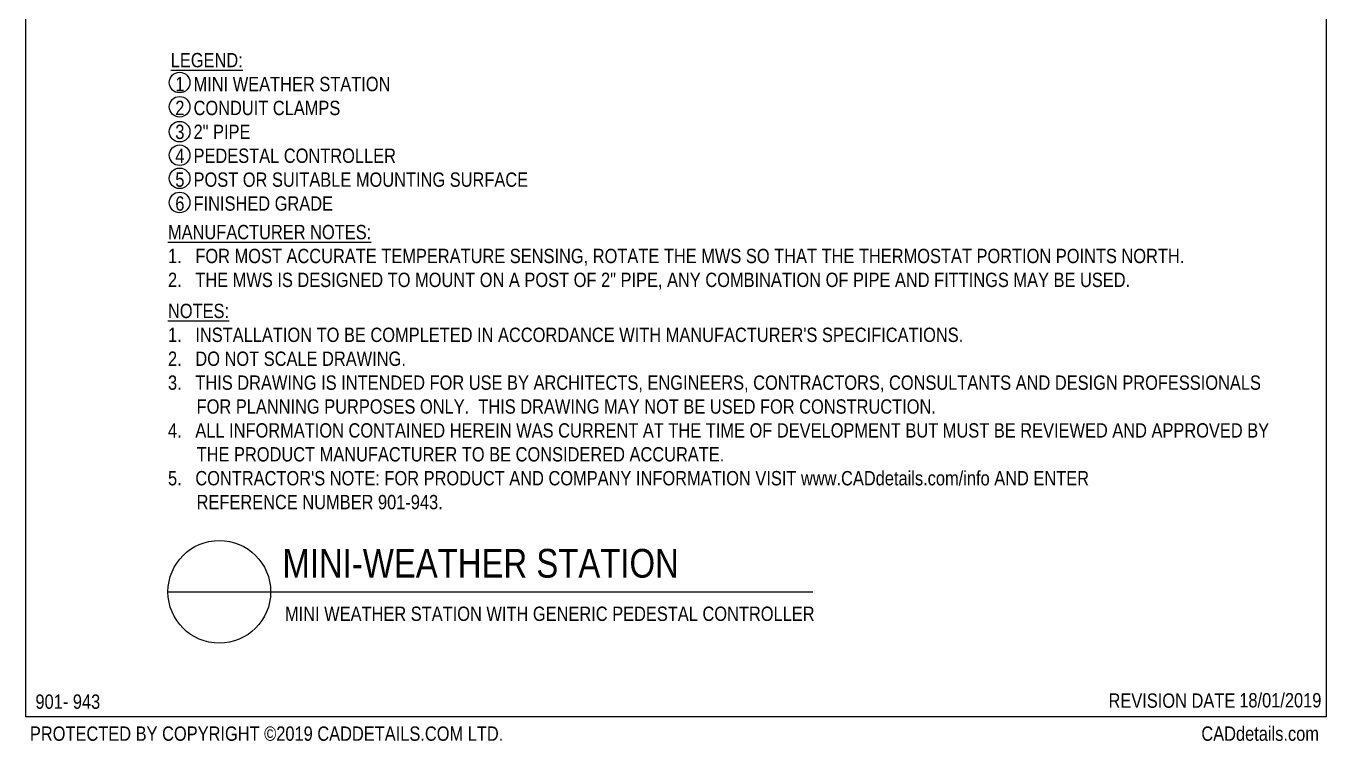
# Model space of a CAD drawing. Extents: x 0 to 216, y -4 to 280.
# Drawn here: x 0 to 216, y -4 to 114.7 of the extents above; entities that cross this region are included whole.
import ezdxf

# ---------------------------------------------------------------- set-up
doc = ezdxf.new("R2010")
doc.units = 0
doc.header["$LTSCALE"] = 10
doc.header["$MEASUREMENT"] = 0
doc.layers.get('0').update_dxf_attribs({"linetype": 'CONTINUOUS'})
for name, color, linetype in [('901-LOGO$0$CADdetails-7-FRAME', 7, 'CONTINUOUS'), ('901-LOGO$0$CADdetails-7-VERYFINE', 7, 'CONTINUOUS'), ('CADdetails-1-FINE', 1, 'CONTINUOUS'), ('CADdetails-2-FINELIGHT', 2, 'CONTINUOUS'), ('CADdetails-7-VERYFINE', 7, 'CONTINUOUS')]:
    doc.layers.add(name, color=color, linetype=linetype)
doc.styles.add('901-LOGO$0$CADdetails-DIMENSIONS', font='ARIALN.TTF', dxfattribs={"height": 2.38})
doc.styles.add('901-LOGO$0$CADdetails-NOTES', font='ARIALN.TTF', dxfattribs={"height": 2.38})
doc.styles.add('CADdetails-DETAILTITLE', font='ARIALN.TTF', dxfattribs={"height": 4.77})
doc.styles.add('CADdetails-NOTES', font='ARIALN.TTF', dxfattribs={"height": 2.38})

# ---------------------------------------------------------------- blocks, each defined once
blk = doc.blocks.new('901-LOGO')
at = {"layer": '901-LOGO$0$CADdetails-7-FRAME'}
blk.add_lwpolyline([(0, 280), (216, 280), (216, 0), (0, 0)], close=True, dxfattribs=at)
for s, style, p in [('18/01/2019', '901-LOGO$0$CADdetails-DIMENSIONS', (201.59, 1.55)), ('PROTECTED BY COPYRIGHT ©2019 CADDETAILS.COM LTD.', '901-LOGO$0$CADdetails-NOTES', (0.65, -3.99)), ('CADdetails.com', '901-LOGO$0$CADdetails-NOTES', (195.29, -3.99))]:
    blk.add_text(s, height=2.38, dxfattribs=dict(at, style=style)).set_placement(p)
at = {"layer": '901-LOGO$0$CADdetails-7-VERYFINE', "style": '901-LOGO$0$CADdetails-NOTES'}
blk.add_text('REVISION DATE', height=2.38, dxfattribs=at).set_placement((179.87, 1.49))

msp = doc.modelspace()

# ---------------------------------------------------------------- linework, layer by layer
at = {"layer": 'CADdetails-2-FINELIGHT'}
msp.add_line((23.59, 20.75), (130.74, 20.75), dxfattribs=at)
msp.add_circle((32.12, 20.75), 8.53, dxfattribs=at)
at = {"layer": 'CADdetails-7-VERYFINE'}
for centre in [(25.52, 105.31), (25.52, 101.28), (25.52, 97.15), (25.52, 93.24), (25.52, 89.4), (25.52, 85.39)]:
    msp.add_circle(centre, 1.71, dxfattribs=at)

# ---------------------------------------------------------------- block references
msp.add_blockref('901-LOGO', (0, 0))

# ---------------------------------------------------------------- texts
at = {"layer": 'CADdetails-1-FINE', "insert": (43.03, 18.29), "char_height": 2.38, "width": 125.7774, "attachment_point": 1, "style": 'CADdetails-NOTES'}
msp.add_mtext('\\pt23.805;MINI WEATHER STATION WITH GENERIC PEDESTAL CONTROLLER', dxfattribs=at)
at = {"layer": 'CADdetails-2-FINELIGHT', "insert": (42.61, 23.03), "char_height": 4.77, "width": 142.0109, "attachment_point": 7, "style": 'CADdetails-DETAILTITLE'}
msp.add_mtext('MINI-WEATHER STATION', dxfattribs=at)
at = {"layer": 'CADdetails-7-VERYFINE', "style": 'CADdetails-NOTES'}
msp.add_text('901- 943', height=2.38, dxfattribs=at).set_placement((1.57, 1.32))
at = {"layer": 'CADdetails-7-VERYFINE', "char_height": 2.38, "attachment_point": 7, "style": 'CADdetails-NOTES'}
for s, insert, width in [('\\A1;{\\LLEGEND:\\P} 1  MINI WEATHER STATION \\P 2  CONDUIT CLAMPS\\P 3  2" PIPE\\P 4  PEDESTAL CONTROLLER\\P 5  POST OR SUITABLE MOUNTING SURFACE\\P 6  FINISHED GRADE\\P\\P\\P \\P\\P\\P ', (24.05, 60.19), 182.2104), ('{\\LMANUFACTURER NOTES:} \\P1.   FOR MOST ACCURATE TEMPERATURE SENSING, ROTATE THE MWS SO THAT THE THERMOSTAT PORTION POINTS NORTH.\\P2.   THE MWS IS DESIGNED TO MOUNT ON A POST OF 2" PIPE, ANY COMBINATION OF PIPE AND FITTINGS MAY BE USED.', (23.59, 70.91), 185.6465), ("{\\LNOTES:} \\P1.   INSTALLATION TO BE COMPLETED IN ACCORDANCE WITH MANUFACTURER'S SPECIFICATIONS. \\P2.   DO NOT SCALE DRAWING.\\P\\pi-4.76,l4.76;3.   THIS DRAWING IS INTENDED FOR USE BY ARCHITECTS, ENGINEERS, CONTRACTORS, CONSULTANTS AND DESIGN PROFESSIONALS FOR PLANNING PURPOSES ONLY.  THIS DRAWING MAY NOT BE USED FOR CONSTRUCTION.\\P4.   ALL INFORMATION CONTAINED HEREIN WAS CURRENT AT THE TIME OF DEVELOPMENT BUT MUST BE REVIEWED AND APPROVED BY THE PRODUCT MANUFACTURER TO BE CONSIDERED ACCURATE.\\P5.   CONTRACTOR'S NOTE: FOR PRODUCT AND COMPANY INFORMATION VISIT www.CADdetails.com/info AND ENTER\\P\\pi4.76,l0;REFERENCE NUMBER 901-943.", (23.59, 34.42), 185.6465)]:
    msp.add_mtext(s, dxfattribs=dict(at, insert=insert, width=width))

doc.saveas('drawing.dxf')
